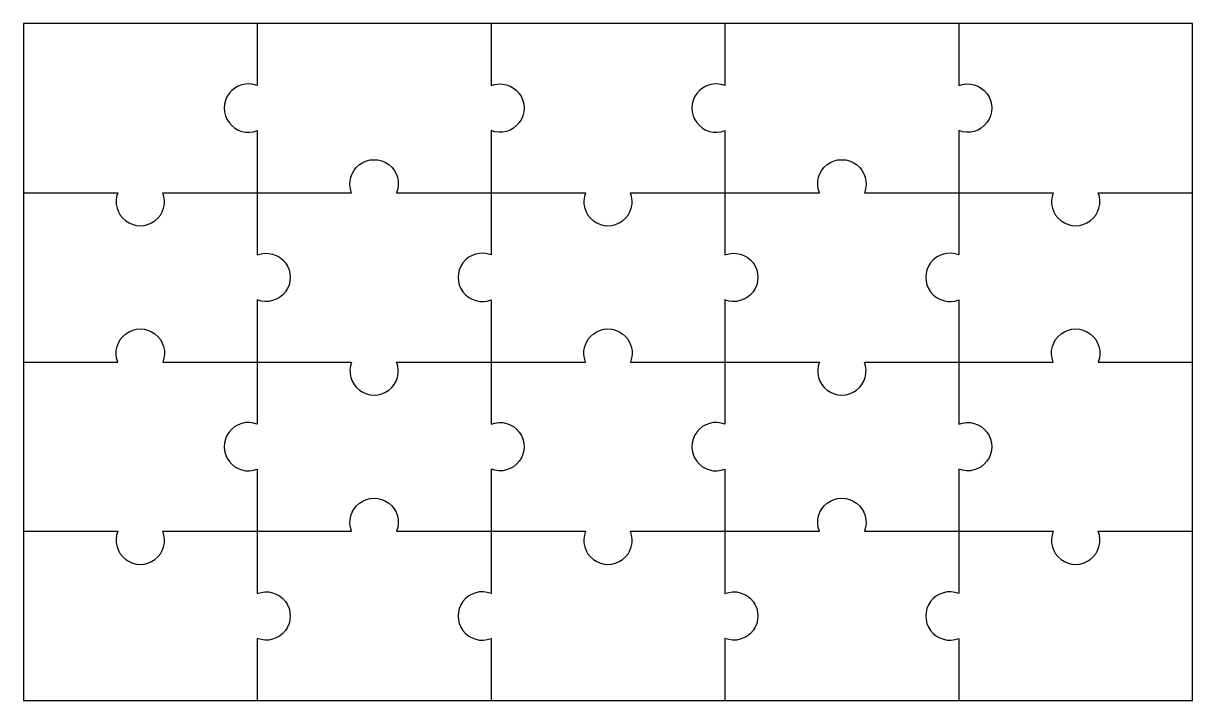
# Model space of a CAD drawing. Header units: millimetres. Extents: x 1622 to 3072, y 2458 to 3298.
import ezdxf

# ---------------------------------------------------------------- set-up
doc = ezdxf.new("R2010")
doc.units = ezdxf.units.MM

msp = doc.modelspace()

# ---------------------------------------------------------------- linework, layer by layer
msp.add_lwpolyline([(1621.7, 2458.3), (3071.7, 2458.3), (3071.7, 3298.3), (1621.7, 3298.3)], close=True)
for points in [[(1911.7, 3298.3), (1911.7, 3221.2, 1.468994), (1911.7, 3165.4), (1911.7, 3011.2, -1.468977), (1911.7, 2955.4), (1911.7, 2801.2, 1.468977), (1911.7, 2745.4), (1911.7, 2591.2, -1.468977), (1911.7, 2535.4), (1911.7, 2458.3)], [(2201.7, 3298.3), (2201.7, 3221.2, -1.468977), (2201.7, 3165.4), (2201.7, 3011.2, 1.468977), (2201.7, 2955.4), (2201.7, 2801.2, -1.468994), (2201.7, 2745.4), (2201.7, 2591.2, 1.468977), (2201.7, 2535.4), (2201.7, 2458.3)], [(2491.7, 3298.3), (2491.7, 3221.2, 1.468977), (2491.7, 3165.4), (2491.7, 3011.2, -1.468994), (2491.7, 2955.4), (2491.7, 2801.2, 1.468961), (2491.7, 2745.4), (2491.7, 2591.2, -1.468994), (2491.7, 2535.4), (2491.7, 2458.3)], [(2781.7, 3298.3), (2781.7, 3221.2, -1.468977), (2781.7, 3165.4), (2781.7, 3011.2, 1.468977), (2781.7, 2955.4), (2781.7, 2801.2, -1.468994), (2781.7, 2745.4), (2781.7, 2591.2, 1.468977), (2781.7, 2535.4), (2781.7, 2458.3)], [(1621.7, 3088.3), (1738.8, 3088.3, 1.468977), (1794.6, 3088.3), (2028.8, 3088.3, -1.468977), (2084.6, 3088.3), (2318.8, 3088.3, 1.468977), (2374.6, 3088.3), (2608.8, 3088.3, -1.468977), (2664.6, 3088.3), (2898.8, 3088.3, 1.468977), (2954.6, 3088.3), (3071.7, 3088.3)], [(1621.7, 2878.3), (1738.8, 2878.3, -1.468977), (1794.6, 2878.3), (2028.8, 2878.3, 1.468977), (2084.6, 2878.3), (2318.8, 2878.3, -1.468977), (2374.6, 2878.3), (2608.8, 2878.3, 1.468977), (2664.6, 2878.3), (2898.8, 2878.3, -1.468977), (2954.6, 2878.3), (3071.7, 2878.3)], [(1621.7, 2668.3), (1738.8, 2668.3, 1.468977), (1794.6, 2668.3), (2028.8, 2668.3, -1.468977), (2084.6, 2668.3), (2318.8, 2668.3, 1.468977), (2374.6, 2668.3), (2608.8, 2668.3, -1.468977), (2664.6, 2668.3), (2898.8, 2668.3, 1.468977), (2954.6, 2668.3), (3071.7, 2668.3)]]:
    msp.add_lwpolyline(points, format="xyb")

doc.saveas('drawing.dxf')
